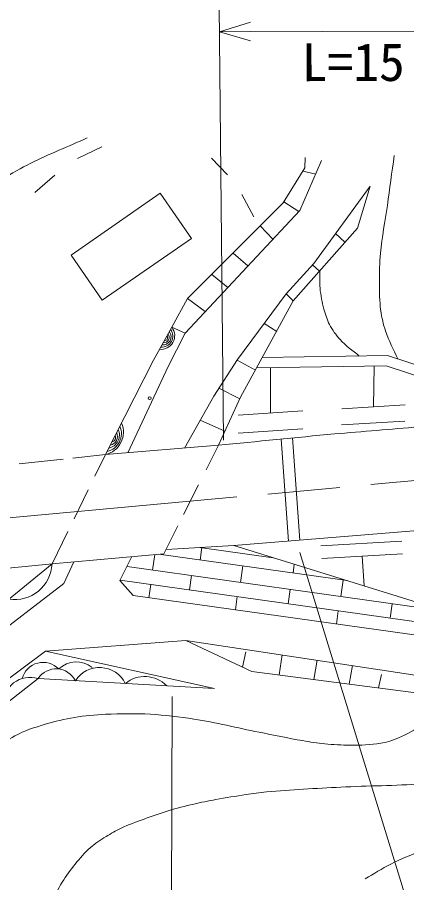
# Model space of a CAD drawing. Units: millimetres, scale not verified. Extents: x 40000 to 680000, y 20000 to 380000.
# Drawn here: x 203459 to 222286, y 306160 to 347967 of the extents above; entities that cross this region are included whole.
import ezdxf
from ezdxf.enums import TextEntityAlignment as Align

# ---------------------------------------------------------------- set-up
doc = ezdxf.new("R2010")
doc.units = ezdxf.units.MM
doc.header["$LTSCALE"] = 1000
doc.linetypes.add('CHAIN', pattern=[18.5, 12, -1.5, 3.5, -1.5])
for name, color, linetype, lineweight in [('M-BGD', 7, 'Continuous', 13), ('M-BMK', 2, 'CHAIN', 13), ('M-STR-HTXT', 7, 'Continuous', 13), ('M-STR-STR1', 1, 'Continuous', 13)]:
    doc.layers.add(name, color=color, linetype=linetype, lineweight=lineweight)
doc.styles.add('ＭＳ ゴシック', font='')
doc.styles.get('ＭＳ ゴシック').set_extended_font_data('MS Gothic')

msp = doc.modelspace()

# ---------------------------------------------------------------- linework, layer by layer
at = {"layer": 'M-BGD'}
for p, q in [((206375, 341142), (207542, 341716)), ((213621, 340361), (212843, 341165)), ((217357, 340689), (217383, 341186)), ((218173, 341046), (217115, 338636)), ((204309, 339497), (205266, 340338)), ((216312, 338999), (217357, 340689)), ((217256, 340526), (217886, 340392)), ((220513, 339809), (217796, 336079)), ((219900, 337782), (220513, 339809)), ((206058, 336474), (210373, 339465)), ((211882, 337287), (210373, 339465)), ((214896, 338321), (214322, 339405)), ((211695, 334376), (216312, 338999)), ((216346, 339055), (217064, 338582)), ((217115, 338636), (211571, 332709)), ((215205, 337891), (215813, 337244)), ((216802, 334262), (219900, 337782)), ((219297, 337096), (218843, 337516)), ((207568, 334296), (211882, 337287)), ((213889, 336573), (214606, 335954)), ((207568, 334296), (206058, 336474)), ((217796, 336079), (216457, 334606)), ((218073, 335705), (217737, 336014)), ((212865, 335548), (213636, 334917)), ((216457, 334606), (214105, 331431)), ((216802, 334262), (216457, 334606)), ((210933, 332990), (211695, 334376)), ((211695, 334376), (212543, 333748)), ((214258, 329614), (216802, 334262)), ((210040, 331396), (210933, 332990)), ((210933, 332990), (211571, 332709)), ((215999, 332795), (215402, 333182)), ((211571, 332709), (210754, 331102)), ((207726, 326843), (210040, 331396)), ((214105, 331431), (212957, 329671)), ((214975, 330924), (214092, 331411)), ((220677, 329149), (220706, 331114)), ((210754, 331102), (208807, 326932)), ((215699, 328856), (215699, 331039)), ((214222, 329537), (213209, 330058)), ((212957, 329671), (211543, 327157)), ((213182, 327292), (214258, 329614)), ((222209, 329243), (219145, 329054)), ((217260, 328959), (214138, 328752)), ((213496, 327969), (212300, 328504)), ((222198, 328460), (219134, 328271)), ((217260, 328083), (214138, 327876)), ((216215, 327592), (216574, 322665)), ((216762, 327645), (217122, 322710)), ((205674, 326626), (203546, 326400)), ((207726, 326843), (206149, 326676)), ((223527, 323235), (213930, 322449)), ((213930, 322449), (210651, 322262)), ((212287, 322355), (215837, 321858)), ((212296, 321748), (212382, 322361)), ((228059, 318072), (213930, 322449)), ((218135, 322431), (222043, 322655)), ((210107, 322011), (210002, 321262)), ((210295, 322029), (219406, 320753)), ((218176, 321818), (222084, 322042)), ((220130, 321930), (220225, 320499)), ((205138, 321558), (203012, 321347)), ((209002, 321911), (208423, 320752)), ((216792, 321119), (216852, 321544)), ((208764, 321435), (224165, 319278)), ((214358, 321460), (214247, 320667)), ((208423, 320752), (209069, 320029)), ((208434, 320775), (228645, 317944)), ((211781, 320306), (211879, 320999)), ((219210, 320780), (219100, 319988)), ((209908, 320568), (209818, 319924)), ((216559, 319637), (216656, 320330)), ((209069, 320029), (230967, 316962)), ((214092, 319982), (214002, 319338)), ((221490, 318946), (221587, 319639)), ((218979, 319298), (218889, 318654)), ((204829, 317339), (211615, 317861)), ((211615, 317861), (214800, 316369)), ((233362, 314583), (211615, 317861)), ((204829, 317339), (199837, 313667)), ((212997, 315541), (204829, 317339)), ((214349, 316579), (214505, 317318)), ((216120, 316196), (216263, 317160)), ((217798, 315977), (217953, 316905)), ((219496, 315756), (219670, 316647)), ((214800, 316369), (233048, 313987)), ((220923, 315569), (221060, 316213)), ((196844, 310123), (204466, 316019)), ((204466, 316019), (212997, 315541))]:
    msp.add_line(p, q, dxfattribs=at)
for points in [[(215308, 331534), (221362, 331624), (228717, 329219), (232847, 329556), (236371, 329697), (241869, 329774), (247167, 329672), (250677, 329467), (256879, 328956), (264951, 328312), (273999, 327585), (288038, 326476), (297757, 325730)], [(215032, 331029), (221286, 331123), (228657, 328713), (232878, 329057), (236385, 329197), (241868, 329274), (247147, 329172), (250642, 328968), (256839, 328458), (264911, 327814), (273959, 327087), (287999, 325977), (297716, 325231)], [(205138, 321558), (200977, 318163), (198471, 316327), (196367, 315217), (190992, 315275)], [(196712, 314337), (201838, 317646), (205702, 320611), (206188, 321654)]]:
    msp.add_lwpolyline(points, dxfattribs=at)
msp.add_circle((209858, 329567), 70, dxfattribs=at)
for centre, radius, start, end in [((210405, 332587), 664, 264.1546, 37.3478), ((210451, 332561), 531, 264.1546, 37.3478), ((210497, 332536), 398, 264.1546, 37.3478), ((210543, 332510), 265, 264.1546, 37.3478), ((210589, 332484), 133, 264.1546, 37.3478), ((207483, 327921), 1106, 282.713, 23.3916), ((207608, 327858), 885, 282.713, 23.3916), ((207734, 327794), 663, 282.713, 23.3916), ((207860, 327730), 442, 282.713, 23.3916), ((207986, 327666), 221, 282.713, 23.3916), ((203338, 321641), 1802, 261.0547, 357.3777), ((204711, 315749), 1054, 44.1826, 164.94), ((205338, 315449), 1042, 26.7556, 146.8278), ((206314, 315626), 1205, 50.7257, 134.6555), ((207437, 315165), 1390, 26.4151, 147.1683), ((204074, 314787), 1293, 72.3852, 183.0683), ((209622, 314649), 1473, 43.9602, 129.6232)]:
    msp.add_arc(centre, radius, start, end, dxfattribs=at)
for points, knots in [([(198633, 333746), (198679, 334010), (198705, 334278), (198770, 334538), (198892, 335025), (199038, 335509), (199242, 335967), (199472, 336481), (199770, 336965), (200084, 337433), (200311, 337773), (200569, 338093), (200836, 338402), (201121, 338732), (201419, 339052), (201741, 339346), (202059, 339636), (202392, 339910), (202749, 340149), (203182, 340440), (203648, 340680), (204113, 340915), (205004, 341363), (205933, 341731), (206842, 342139)], [0, 0, 0, 0, 1, 1, 1, 2, 2, 2, 3, 3, 3, 4, 4, 4, 5, 5, 5, 6, 6, 6, 7, 7, 7, 8, 8, 8, 8]), ([(221682, 341287), (221571, 340483), (221463, 339680), (221350, 338877), (221242, 338107), (221088, 337343), (221018, 336569), (220977, 336107), (220965, 335642), (220967, 335179), (220970, 334715), (220967, 334248), (221031, 333789), (221077, 333460), (221155, 333134), (221261, 332819), (221417, 332351), (221657, 331915), (221855, 331463)], [0, 0, 0, 0, 1, 1, 1, 2, 2, 2, 3, 3, 3, 4, 4, 4, 5, 5, 5, 6, 6, 6, 6]), ([(218085, 335720), (218088, 335442), (218068, 335162), (218095, 334885), (218129, 334541), (218195, 334199), (218286, 333865), (218355, 333612), (218433, 333358), (218554, 333125), (218691, 332863), (218866, 332618), (219064, 332399), (219336, 332098), (219677, 331869), (219983, 331604)], [0, 0, 0, 0, 1, 1, 1, 2, 2, 2, 3, 3, 3, 4, 4, 4, 5, 5, 5, 5]), ([(213182, 327292), (215051, 327474), (216919, 327668), (218789, 327837), (220153, 327961), (221519, 328061), (222883, 328181), (224808, 328351), (226732, 328539), (228657, 328713)], [0, 0, 0, 0, 1, 1, 1, 2, 2, 2, 3, 3, 3, 3]), ([(201357, 302463), (201437, 302697), (201550, 302922), (201599, 303164), (201698, 303653), (201707, 304158), (201701, 304656), (201697, 304972), (201645, 305286), (201612, 305600), (201551, 306170), (201442, 306736), (201408, 307309), (201365, 308017), (201330, 308733), (201408, 309438), (201489, 310174), (201619, 310918), (201892, 311606), (202029, 311951), (202215, 312284), (202460, 312562), (202706, 312842), (203015, 313068), (203340, 313251), (203795, 313509), (204306, 313659), (204806, 313812), (205269, 313954), (205744, 314064), (206222, 314144), (206719, 314227), (207223, 314271), (207726, 314297), (208448, 314333), (209173, 314336), (209894, 314297), (210599, 314258), (211301, 314176), (211998, 314067), (213057, 313903), (214097, 313638), (215148, 313430), (215849, 313291), (216548, 313140), (217252, 313022), (217608, 312962), (217964, 312903), (218323, 312868), (218734, 312829), (219147, 312803), (219560, 312805), (220050, 312807), (220545, 312808), (221027, 312894), (221321, 312947), (221610, 313036), (221885, 313153), (222292, 313326), (222676, 313552), (223042, 313799), (223329, 313994), (223615, 314198), (223849, 314454), (224032, 314654), (224152, 314903), (224304, 315128)], [0, 0, 0, 0, 1, 1, 1, 2, 2, 2, 3, 3, 3, 4, 4, 4, 5, 5, 5, 6, 6, 6, 7, 7, 7, 8, 8, 8, 9, 9, 9, 10, 10, 10, 11, 11, 11, 12, 12, 12, 13, 13, 13, 14, 14, 14, 15, 15, 15, 16, 16, 16, 17, 17, 17, 18, 18, 18, 19, 19, 19, 20, 20, 20, 21, 21, 21, 22, 22, 22, 22]), ([(204650, 303092), (204693, 303390), (204716, 303691), (204778, 303985), (204856, 304356), (204948, 304727), (205084, 305082), (205231, 305467), (205419, 305838), (205632, 306191), (205816, 306496), (206032, 306782), (206257, 307058), (206483, 307336), (206714, 307613), (206984, 307849), (207218, 308054), (207485, 308219), (207749, 308385), (207984, 308532), (208225, 308673), (208476, 308793), (208837, 308965), (209217, 309096), (209592, 309235), (209975, 309376), (210359, 309513), (210749, 309631), (211158, 309756), (211573, 309863), (211990, 309960), (212343, 310042), (212699, 310110), (213055, 310175), (213539, 310264), (214025, 310342), (214512, 310414), (214843, 310462), (215174, 310511), (215506, 310544), (216699, 310660), (217897, 310712), (219094, 310773), (220405, 310841), (221719, 310850), (223030, 310926), (223865, 310975), (224699, 311032), (225530, 311122), (225939, 311166), (226347, 311227), (226754, 311292), (227195, 311362), (227639, 311419), (228072, 311530), (228355, 311603), (228632, 311703), (228905, 311811), (229174, 311916), (229449, 312016), (229695, 312168), (229965, 312333), (230239, 312515), (230435, 312763), (230606, 312979), (230710, 313247), (230792, 313511), (230835, 313651), (230856, 313798), (230860, 313944), (230863, 314056), (230839, 314166), (230828, 314277)], [0, 0, 0, 0, 1, 1, 1, 2, 2, 2, 3, 3, 3, 4, 4, 4, 5, 5, 5, 6, 6, 6, 7, 7, 7, 8, 8, 8, 9, 9, 9, 10, 10, 10, 11, 11, 11, 12, 12, 12, 13, 13, 13, 14, 14, 14, 15, 15, 15, 16, 16, 16, 17, 17, 17, 18, 18, 18, 19, 19, 19, 20, 20, 20, 21, 21, 21, 22, 22, 22, 23, 23, 23, 24, 24, 24, 24]), ([(220279, 306351), (220690, 306587), (221089, 306845), (221512, 307057), (221982, 307293), (222471, 307488), (222957, 307686), (223555, 307930), (224157, 308165), (224768, 308375), (225491, 308623), (226223, 308849), (226961, 309046), (227784, 309266), (228618, 309445), (229452, 309616), (230124, 309753), (230798, 309879), (231476, 309981), (232198, 310090), (232925, 310175), (233652, 310245), (234632, 310339), (235615, 310394), (236598, 310453), (237362, 310499), (238139, 310436), (238893, 310568), (239208, 310623), (239521, 310714), (239811, 310849), (240110, 310987), (240404, 311155), (240640, 311384), (240822, 311560), (240974, 311776), (241074, 312009), (241166, 312224), (241207, 312464), (241214, 312698), (241221, 312912), (241176, 313127), (241125, 313335), (241086, 313493), (241031, 313648), (240959, 313794), (240880, 313956), (240767, 314098), (240670, 314250)], [0, 0, 0, 0, 1, 1, 1, 2, 2, 2, 3, 3, 3, 4, 4, 4, 5, 5, 5, 6, 6, 6, 7, 7, 7, 8, 8, 8, 9, 9, 9, 10, 10, 10, 11, 11, 11, 12, 12, 12, 13, 13, 13, 14, 14, 14, 15, 15, 15, 16, 16, 16, 16])]:
    msp.add_open_spline(points, degree=3, knots=knots, dxfattribs=at)
at = {"layer": 'M-BMK'}
msp.add_line((202125, 323694), (227734, 326054), dxfattribs=at)
at = {"layer": 'M-STR-HTXT'}
for p, q in [((213220, 348521), (213427, 327544)), ((213232, 347271), (214731, 347725)), ((228649, 347309), (213232, 347271)), ((213232, 347271), (214732, 347275)), ((213232, 347271), (214733, 346825)), ((217113, 322110), (227646, 287906)), ((210949, 315160), (210814, 282512))]:
    msp.add_line(p, q, dxfattribs=at)
at = {"layer": 'M-STR-STR1'}
for p, q in [((207726, 326843), (213182, 327292)), ((213182, 327292), (212587, 326110)), ((207212, 325793), (207726, 326843)), ((212219, 325379), (211497, 323943)), ((206202, 323732), (206893, 325141)), ((211220, 323393), (210545, 322051)), ((205138, 321558), (205908, 323132)), ((205138, 321558), (210545, 322051))]:
    msp.add_line(p, q, dxfattribs=at)

# ---------------------------------------------------------------- texts
at = {"layer": 'M-STR-HTXT', "style": 'ＭＳ ゴシック'}
msp.add_text('L=15.0', height=1833, rotation=0.142, dxfattribs=at).set_placement((220948, 344340), align=Align.BOTTOM_CENTER)

doc.saveas('drawing.dxf')
